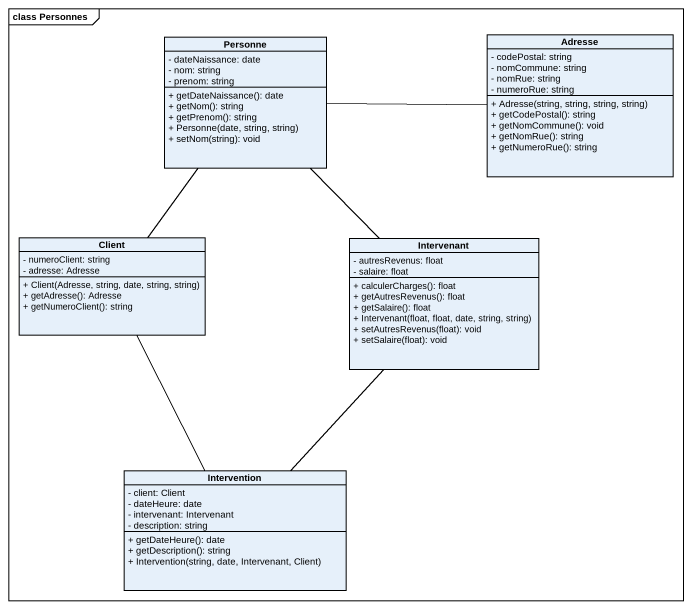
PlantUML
@startuml
mainframe class Personnes
hide circle
hide empty members
skinparam classAttributeIconSize 0
class Personne {
  - dateNaissance: date
  - nom: string
  - prenom: string
  + getDateNaissance(): date
  + getNom(): string
  + getPrenom(): string
  + Personne(date, string, string)
  + setNom(string): void
}
class Adresse {
  - codePostal: string
  - nomCommune: string
  - nomRue: string
  - numeroRue: string
  + Adresse(string, string, string, string)
  + getCodePostal(): string
  + getNomCommune(): void
  + getNomRue(): string
  + getNumeroRue(): string
}
class Client {
  - numeroClient: string
  - adresse: Adresse
  + Client(Adresse, string, date, string, string)
  + getAdresse(): Adresse
  + getNumeroClient(): string
}
class Intervenant {
  - autresRevenus: float
  - salaire: float
  + calculerCharges(): float
  + getAutresRevenus(): float
  + getSalaire(): float
  + Intervenant(float, float, date, string, string)
  + setAutresRevenus(float): void
  + setSalaire(float): void
}
class Intervention {
  - client: Client
  - dateHeure: date
  - intervenant: Intervenant
  - description: string
  + getDateHeure(): date
  + getDescription(): string
  + Intervention(string, date, Intervenant, Client)
}
Personne -right- Adresse
Client -up- Personne
Intervenant -up- Personne
Intervention -up- Client
Intervention -up- Intervenant
@enduml
